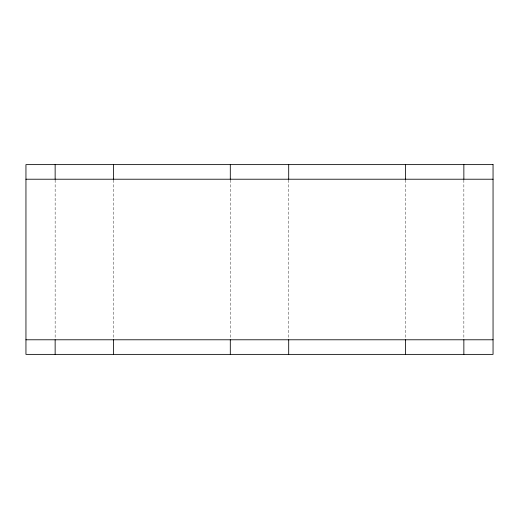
<?xml version="1.0" encoding="UTF-8"?>
<svg xmlns="http://www.w3.org/2000/svg" width="519" height="519" viewBox="0 0 519 519"><rect width="100%" height="100%" fill="white"/><g stroke="black" fill="none" stroke-linecap="round" stroke-linejoin="round"><path stroke-width="0.39" stroke-dasharray="2.6 1.95" d="M463.856 180.028L463.856 338.972M405.469 180.028L405.469 338.972M288.694 180.028L288.694 338.972M230.306 180.028L230.306 338.972M113.531 180.028L113.531 338.972M55.144 180.028L55.144 338.972"/><path stroke-width="0.78" d="M25.95 179.217L493.05 179.217M25.95 339.783L493.05 339.783M463.856 164.62L463.856 179.217M463.856 339.783L463.856 354.38M405.469 164.62L405.469 179.217M405.469 339.783L405.469 354.38M288.694 164.62L288.694 179.217M288.694 339.783L288.694 354.38M230.306 164.62L230.306 179.217M230.306 339.783L230.306 354.38M113.531 164.62L113.531 179.217M113.531 339.783L113.531 354.38M55.144 164.62L55.144 179.217M55.144 339.783L55.144 354.38M493.05 164.62L25.95 164.62L25.95 354.38L493.05 354.38L493.05 164.62"/></g></svg>
